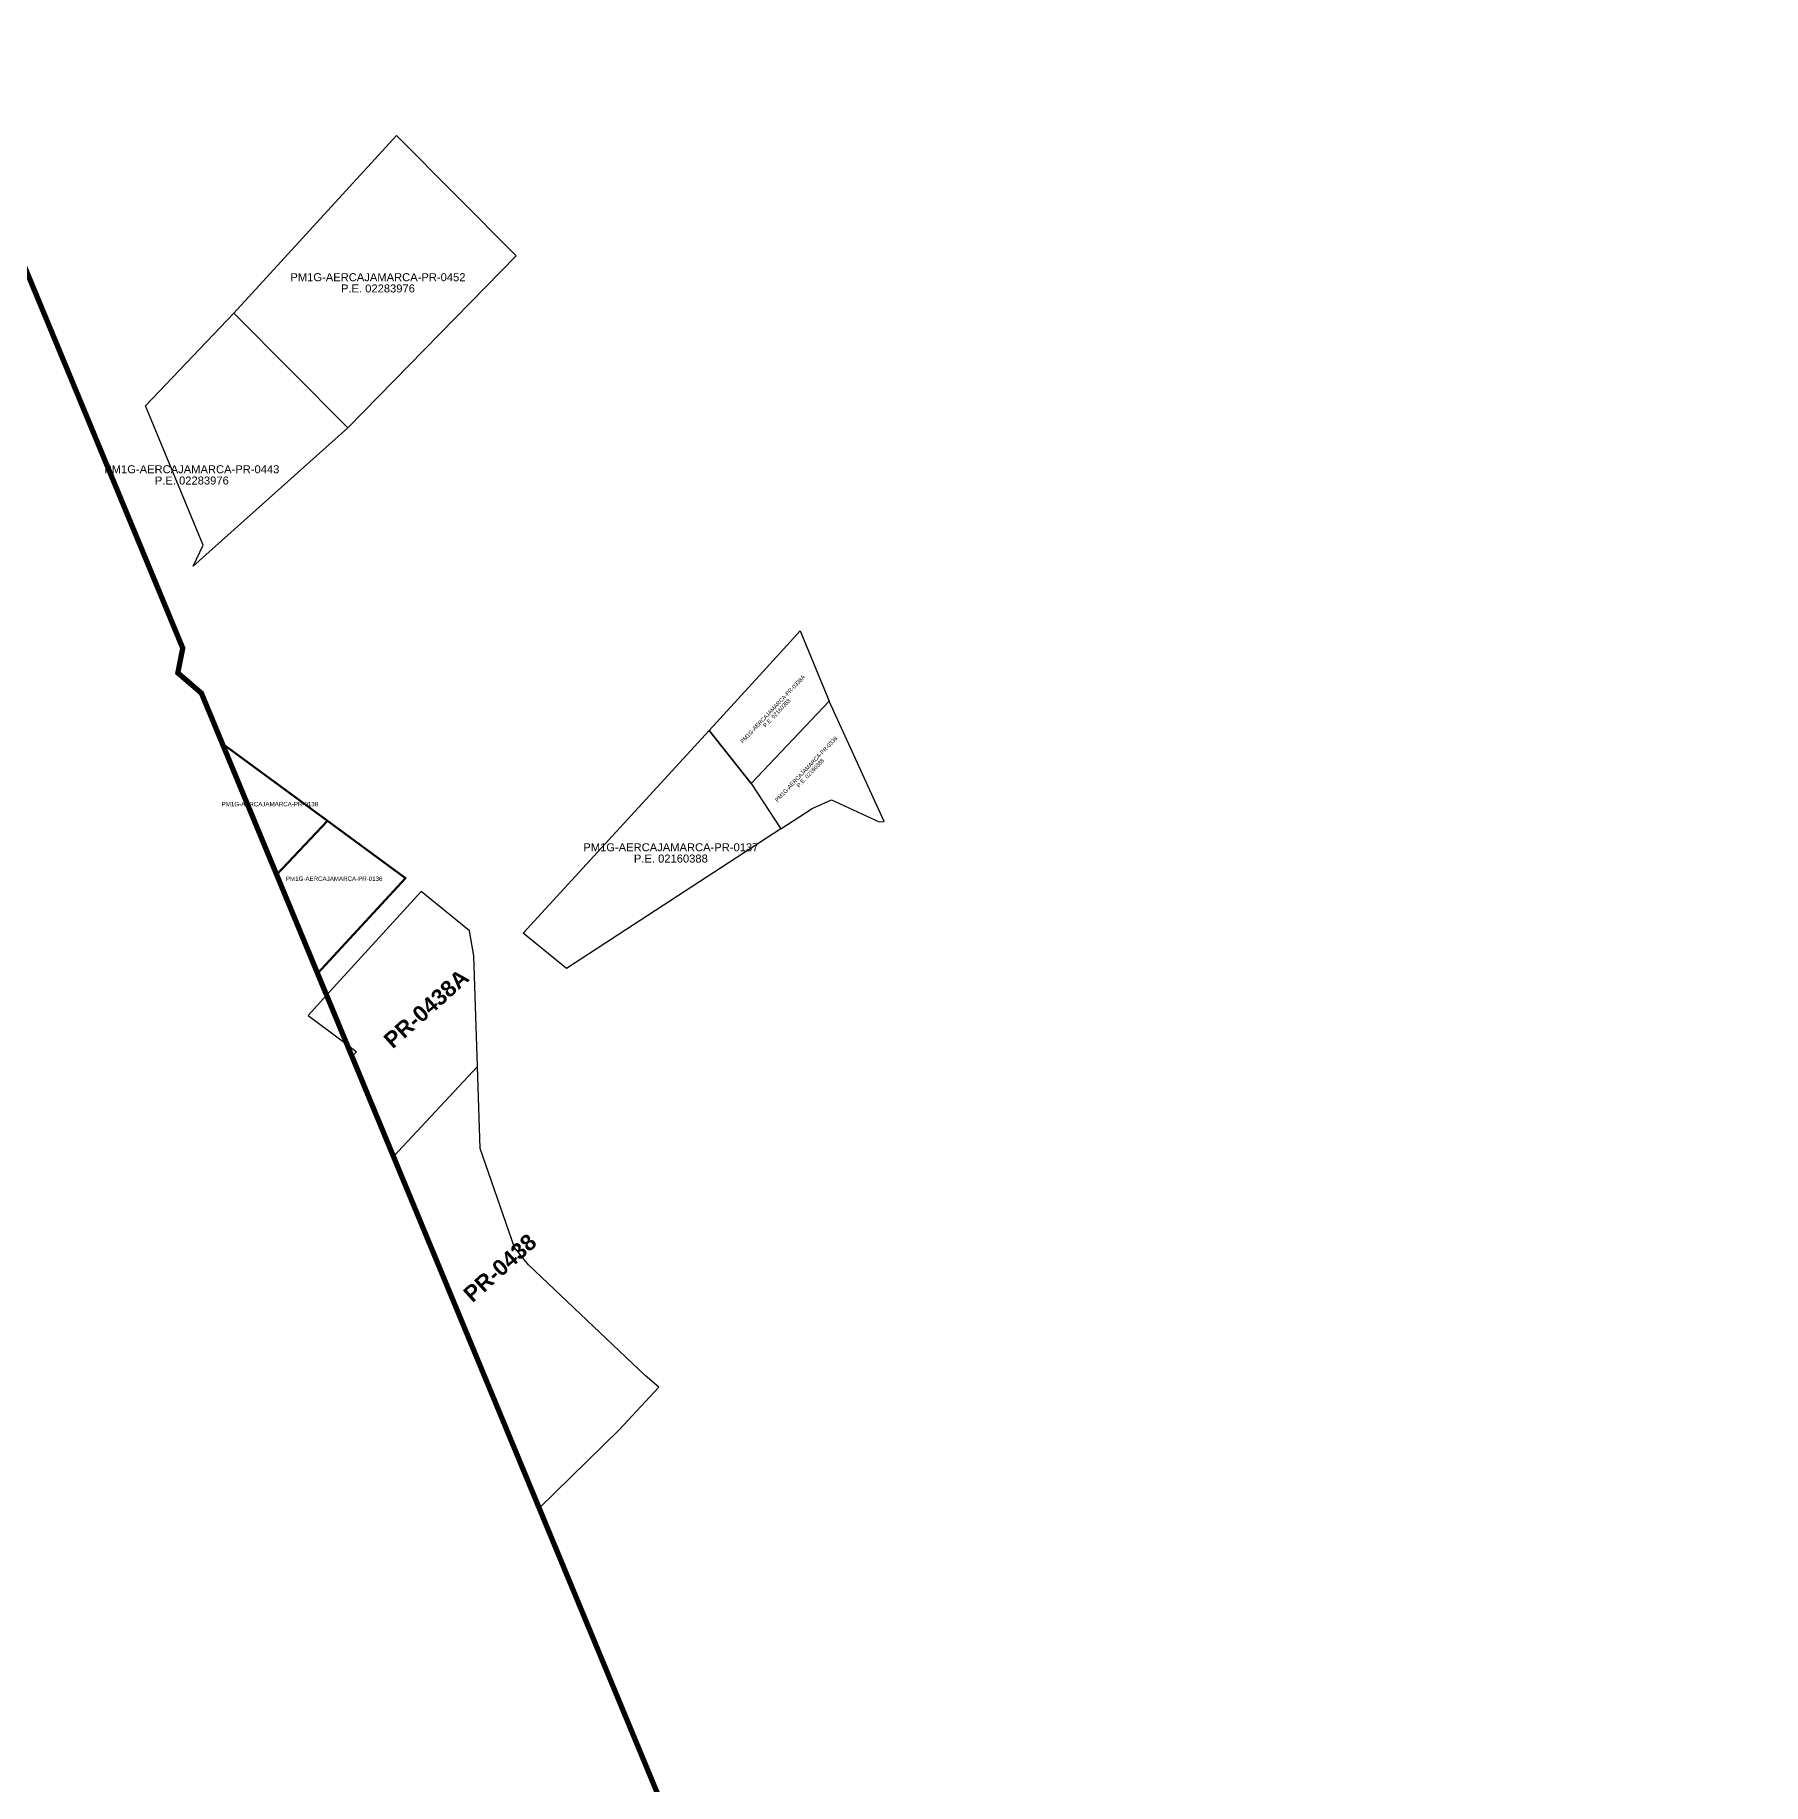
# Model space of a CAD drawing. Header units: inches. Extents: x 339 to 778268, y 30 to 9211417.
# Drawn here: x 777456.2 to 777780.2, y 9208928.1 to 9209256 of the extents above; entities that cross this region are included whole.
import ezdxf
from ezdxf.enums import TextEntityAlignment as Align

# ---------------------------------------------------------------- set-up
doc = ezdxf.new("R2010")
doc.units = ezdxf.units.IN
doc.header["$MEASUREMENT"] = 0
doc.linetypes.add('DASHED2', pattern=[0.375, 0.25, -0.125])
for name, color, linetype in [('ADQUIRIDO', 1, 'Continuous'), ('AFECTACION', 3, 'Continuous'), ('Codigo predio', 7, 'Continuous'), ('MEMBRETE', 7, 'Continuous'), ('Partida', 7, 'Continuous'), ('PMD en Modificacion', 36, 'Continuous'), ('POLIGONOS', 3, 'Continuous'), ('POR ADQUIRIR', 7, 'Continuous')]:
    doc.layers.add(name, color=color, linetype=linetype)
doc.styles.add('ARIAL', font='arial.ttf', dxfattribs={"height": 0.7})
doc.styles.add('SANSSERIF', font='arial.ttf')
doc.styles.add('VERTICES', font='sanssb__.ttf')

msp = doc.modelspace()

# ---------------------------------------------------------------- linework, layer by layer
at = {"layer": 'ADQUIRIDO'}
for points in [[(777599.69, 9209144.32), (777605.15, 9209131.12), (777590.51, 9209115.73), (777582.63, 9209125.64), (777593.38, 9209137.37)], [(777590.51, 9209115.73), (777596.05, 9209107.19), (777601.96, 9209111.04), (777605.56, 9209112.61), (777614.5, 9209108.52), (777615.45, 9209108.56), (777605.15, 9209131.12)]]:
    msp.add_lwpolyline(points, close=True, dxfattribs=at)
at = {"layer": 'AFECTACION', "color": 5, "lineweight": 80}
for points in [[(777491.33, 9209123.21), (777511.06, 9209108.72), (777501.53, 9209098.6)], [(777511.06, 9209108.72), (777501.53, 9209098.6), (777509.21, 9209080.08), (777525.7, 9209097.98)]]:
    msp.add_lwpolyline(points, close=True, dxfattribs=at)
at = {"layer": 'PMD en Modificacion', "color": 6, "linetype": 'DASHED2', "ltscale": 0.3, "const_width": 1}
msp.add_lwpolyline([(776952.29, 9211416.36), (778267.48, 9208245.02), (778267.48, 9208245.02), (778266.89, 9208240.35), (778244.84, 9208220.61), (778226.82, 9208208.5), (778168.86, 9208179.33), (778098.65, 9208138.96), (778062.46, 9208120.98), (778033.4, 9208103.2), (777973.04, 9208076.83), (777933.13, 9208057.32), (777487.42, 9209132.64), (777483, 9209136.44), (777483.92, 9209141.08), (777338.18, 9209492.7)], dxfattribs=at)
at = {"layer": 'POLIGONOS', "color": 3, "ltscale": 0.5}
msp.add_lwpolyline([(777524.01, 9209237.18), (777546.45, 9209214.65), (777514.86, 9209182.41), (777493.51, 9209203.91)], close=True, dxfattribs=at)
at = {"layer": 'POLIGONOS', "color": 3}
for points in [[(777493.51, 9209203.91), (777514.86, 9209182.41), (777485.87, 9209156.46), (777487.78, 9209160.4), (777476.96, 9209186.51)], [(777538.48, 9209083.37), (777537.68, 9209088.09), (777528.6, 9209095.43), (777510.9, 9209076), (777507.44, 9209072.2), (777514.73, 9209066.75), (777516.51, 9209065.42), (777515.66, 9209064.52), (777523.44, 9209045.74), (777539.16, 9209062.64)], [(777548.77, 9209025.43), (777546.1, 9209028.72), (777539.67, 9209047.26), (777539.16, 9209062.64), (777523.44, 9209045.74), (777550.75, 9208979.85), (777565.77, 9208994.53), (777573.18, 9209002.49), (777570.61, 9209004.68)]]:
    msp.add_lwpolyline(points, close=True, dxfattribs=at)
at = {"layer": 'POLIGONOS'}
msp.add_lwpolyline([(777555.89, 9209081.01), (777547.77, 9209087.62), (777582.63, 9209125.64), (777590.51, 9209115.73), (777596.05, 9209107.19)], close=True, dxfattribs=at)

# ---------------------------------------------------------------- texts
at = {"layer": 'Codigo predio', "color": 1, "lineweight": 15, "style": 'ARIAL'}
for s, p in [('PM1G-AERCAJAMARCA-PR-0452', (777520.52, 9209209.88)), ('PM1G-AERCAJAMARCA-PR-0443', (777485.62, 9209173.87)), ('PM1G-AERCAJAMARCA-PR-0137', (777575.44, 9209102.99))]:
    msp.add_text(s, height=1.5, dxfattribs=at).set_placement(p, align=Align.CENTER)
at = {"layer": 'Codigo predio', "lineweight": 15, "style": 'ARIAL'}
for s, p in [('PM1G-AERCAJAMARCA-PR-0338A', (777594.81, 9209129.39)), ('PM1G-AERCAJAMARCA-PR-0338', (777601.09, 9209118.15))]:
    msp.add_text(s, height=0.75, rotation=46.5899, dxfattribs=at).set_placement(p, align=Align.CENTER)
at = {"layer": 'MEMBRETE', "char_height": 0.8267, "width": 28.7729, "attachment_point": 2, "style": 'SANSSERIF'}
for s, insert in [('{\\fSansSerif|b0|i0|c2|p2;\\C7;PM1G-AERCAJAMARCA-PR-0138}', (777500.26, 9209112.25)), ('{\\fSansSerif|b0|i0|c2|p2;\\C7;PM1G-AERCAJAMARCA-PR-0136}', (777512.32, 9209098.26))]:
    msp.add_mtext(s, dxfattribs=dict(at, insert=insert))
at = {"layer": 'Partida', "color": 1, "lineweight": 15, "style": 'ARIAL'}
for s, p in [('P.E. 02283976', (777520.52, 9209207.77)), ('P.E. 02283976', (777485.62, 9209171.76)), ('P.E. 02160388', (777575.44, 9209100.88))]:
    msp.add_text(s, height=1.5, dxfattribs=at).set_placement(p, align=Align.CENTER)
at = {"layer": 'Partida', "lineweight": 15, "style": 'ARIAL'}
for p in [(777595.58, 9209128.66), (777601.86, 9209117.43)]:
    msp.add_text('P.E. 02160388', height=0.75, rotation=46.5899, dxfattribs=at).set_placement(p, align=Align.CENTER)
at = {"layer": 'POR ADQUIRIR', "color": 1, "style": 'VERTICES'}
for s, p in [('PR-0438A', (777530.57, 9209072.39)), ('PR-0438', (777544.39, 9209023.77))]:
    msp.add_text(s, height=3, rotation=41.9579, dxfattribs=at).set_placement(p, align=Align.CENTER)

doc.saveas('drawing.dxf')
